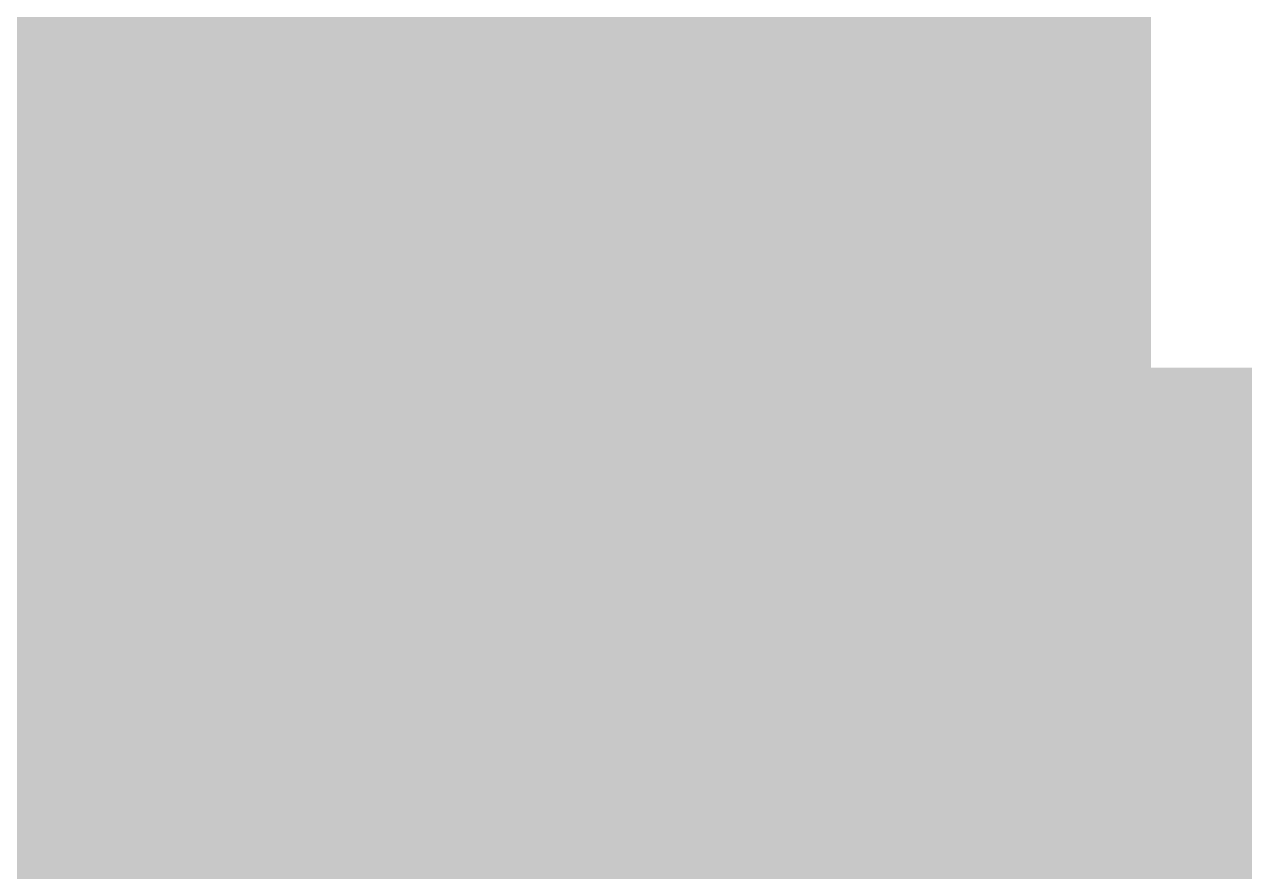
# Model space of a CAD drawing. Header units: millimetres. Extents: x 2499 to 4503, y 2704 to 3691.
# Drawn here: x 4276.76168 to 4276.762501, y 2922.457093 to 2922.457662 of the extents above; entities that cross this region are included whole.
import ezdxf

# ---------------------------------------------------------------- set-up
doc = ezdxf.new("R2010")
doc.units = ezdxf.units.MM
doc.layers.add('Imágenes', color=250, linetype='Continuous')

# ---------------------------------------------------------------- blocks, each defined once
blk = doc.blocks.new('BASE RELAY')
at = {"layer": 'Imágenes', "transparency": 33554681}
h = blk.add_hatch(color=256, dxfattribs=at)
h.dxf.hatch_style = 1
h.paths.add_polyline_path([(-14.95355769, 22.75029661), (-18.72478184, 22.75029661), (-18.72478184, 20.50181874), (-14.95355769, 20.50181874)])
h.paths.add_polyline_path([(-5.68793693, 22.75029661), (-8.06371816, 22.75029661), (-8.06371816, 20.50181874), (-5.68793693, 20.50181874)])
h.paths.add_polyline_path([(3.3409148, 22.75029661), (0.96515694, 22.75029661), (0.96515694, 20.50181874), (3.3409148, 20.50181874)])
h.paths.add_polyline_path([(12.3697899, 22.75029661), (9.99327279, 22.75029661), (9.99327279, 20.50181874), (12.3697899, 20.50181874)])
h.paths.add_polyline_path([(22.27521816, 22.75029661), (19.26038868, 22.75029661), (19.26038868, 20.50181874), (22.27521816, 20.50181874)])
h.paths.add_polyline_path([(19.26038868, -28.31140571), (12.3697899, -28.31140571), (12.3697899, -29.24970339), (19.26038868, -29.24970339)])
h.paths.add_polyline_path([(9.99327279, -28.31140571), (3.3409148, -28.31140571), (3.3409148, -29.24970339), (9.99327279, -29.24970339)])
h.paths.add_polyline_path([(0.96515694, -28.31140571), (-5.68793693, -28.31140571), (-5.68793693, -29.24970339), (0.96515694, -29.24970339)])
h.paths.add_polyline_path([(-8.06371816, -28.31140571), (-14.95355769, -28.31140571), (-14.95355769, -29.24970339), (-8.06371816, -29.24970339)])
h.paths.add_polyline_path([(-8.06371816, 22.75029661), (-14.95355769, 22.75029661), (-14.95355769, 21.49780986), (-8.06371816, 21.49780986)])
h.paths.add_polyline_path([(0.96515694, 22.75029661), (-5.68793693, 22.75029661), (-5.68793693, 21.49780986), (0.96515694, 21.49780986)])
h.paths.add_polyline_path([(9.99327279, 22.75029661), (3.3409148, 22.75029661), (3.3409148, 21.49780986), (9.99327279, 21.49780986)])
h.paths.add_polyline_path([(19.26038868, 22.75029661), (12.3697899, 22.75029661), (12.3697899, 21.49780986), (19.26038868, 21.49780986)])
h = blk.add_hatch(color=256, dxfattribs=at)
h.dxf.hatch_style = 1
h.paths.add_polyline_path([(-14.95355769, -27.31541459), (-18.72478184, -27.31541459), (-18.72478184, -29.24970339), (-14.95355769, -29.24970339)])
h.paths.add_polyline_path([(-5.68793693, -27.31541459), (-8.06371816, -27.31541459), (-8.06371816, -29.24970339), (-5.68793693, -29.24970339)])
h.paths.add_polyline_path([(3.3409148, -27.31541459), (0.96515694, -27.31541459), (0.96515694, -29.24970339), (3.3409148, -29.24970339)])
h.paths.add_polyline_path([(12.3697899, -27.31541459), (9.99327279, -27.31541459), (9.99327279, -29.24970339), (12.3697899, -29.24970339)])
h.paths.add_polyline_path([(22.27521816, -27.31541459), (19.26038868, -27.31541459), (19.26038868, -29.24970339), (22.27521816, -29.24970339)])

msp = doc.modelspace()

# ---------------------------------------------------------------- block references
at = {"layer": 'Imágenes'}
msp.add_blockref('BASE RELAY', (4282.4503747, 2950.76883742), dxfattribs=at)

doc.saveas('drawing.dxf')
